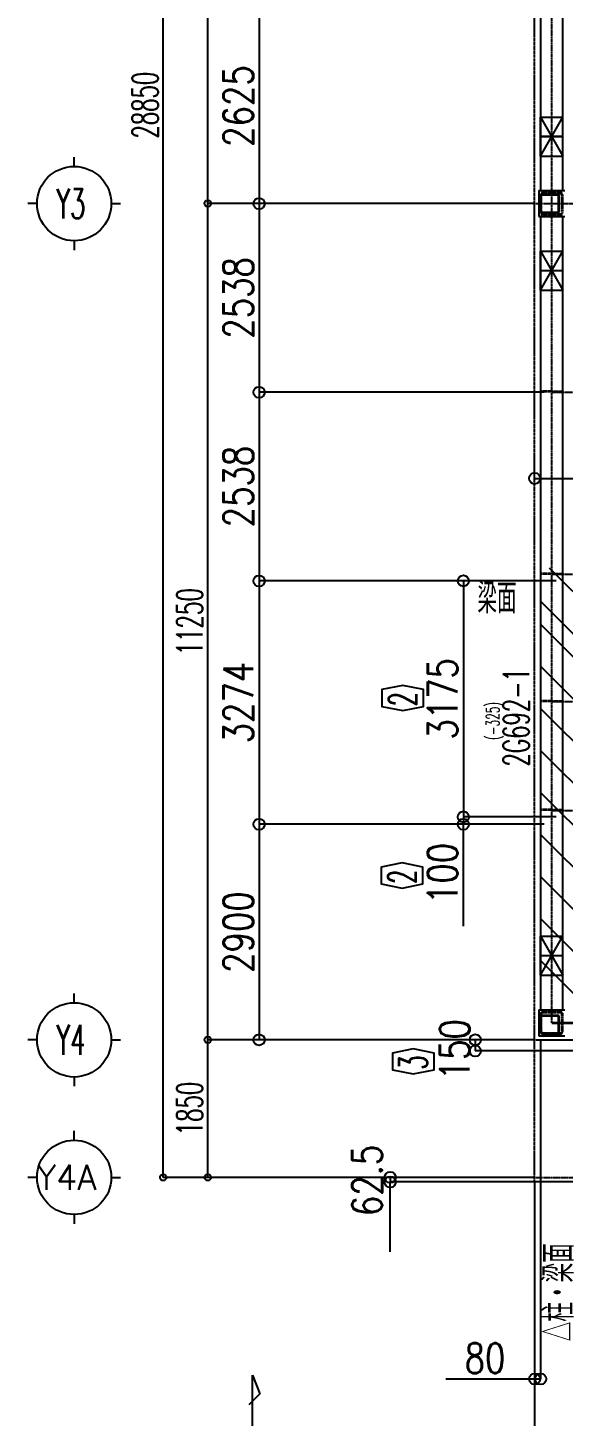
# Model space of a CAD drawing. Header units: millimetres. Extents: x -87051 to 180003, y -2961 to 97158.
# Drawn here: x -87051 to -79841, y 13287 to 31966 of the extents above; entities that cross this region are included whole.
import ezdxf
from ezdxf.enums import TextEntityAlignment as Align

# ---------------------------------------------------------------- set-up
doc = ezdxf.new("R2010")
doc.units = ezdxf.units.MM
doc.header["$LTSCALE"] = 0.2
doc.linetypes.add('CENTER', pattern=[2, 1.25, -0.25, 0.25, -0.25])
doc.linetypes.add('HIDDEN', pattern=[0.375, 0.25, -0.125])
doc.layers.add('梁側', color=7, linetype='Continuous')
doc.styles.get("Standard").update_dxf_attribs({"font": 'simplex.shx', "width": 0.8, "height": 700, "bigfont": 'extfont2.shx'})

msp = doc.modelspace()

# ---------------------------------------------------------------- linework, layer by layer
at = {"color": 8, "linetype": 'CENTER'}
for p, q in [((-80226, 16438.1), (-80226, 49550.6)), ((-80226, 29600.6), (-30711.8, 29600.6)), ((-80226, 18350.6), (-30273.8, 18350.6)), ((-80226, 16500.6), (-30273.8, 16500.6))]:
    msp.add_line(p, q, dxfattribs=at)
at = {"color": 8, "linetype": 'Continuous'}
for p, q in [((-85226, 16500.6), (-85226, 45350.6)), ((-84626, 29600.6), (-84626, 40100.6)), ((-80146, 39195.6), (-80146, 30505.6)), ((-79846, 30505.6), (-79846, 39195.6)), ((-83935.9, 32225.6), (-83935.9, 29600.6)), ((-80146, 30765.6), (-79846, 30765.6)), ((-80146, 30240.6), (-80146, 30765.6)), ((-80146, 30240.6), (-79846, 30765.6)), ((-80146, 30765.6), (-79846, 30240.6)), ((-79846, 30240.6), (-79846, 30765.6)), ((-80146, 30505.6), (-79846, 30505.6)), ((-79846, 30500.6), (-80146, 30500.6)), ((-80146, 30500.6), (-80146, 29775.6)), ((-79846, 29775.6), (-79846, 30500.6)), ((-86426, 30100.6), (-86426, 30225.6)), ((-80146, 30240.6), (-79846, 30240.6)), ((-80171, 29775.6), (-79821, 29775.6)), ((-80171, 29775.6), (-80171, 29425.6)), ((-80146, 29775.6), (-79846, 29775.6)), ((-80146, 29498.1), (-80146, 29703.1)), ((-80137, 29498.1), (-80137, 29703.1)), ((-80123.5, 29725.6), (-79918.5, 29725.6)), ((-80123.5, 29716.6), (-79918.5, 29716.6)), ((-79905, 29498.1), (-79905, 29703.1)), ((-79896, 29498.1), (-79896, 29703.1)), ((-86926, 29600.6), (-87051, 29600.6)), ((-85926, 29600.6), (-85801, 29600.6)), ((-84626, 18350.6), (-84626, 29600.6)), ((-80226, 29600.6), (-84626, 29600.6)), ((-80226, 29600.6), (-84626, 29600.6)), ((-83935.9, 29600.6), (-83935.9, 27062.6)), ((-80171, 29425.6), (-79821, 29425.6)), ((-79846, 29425.6), (-80146, 29425.6)), ((-80146, 29425.6), (-80146, 28700.6)), ((-80123.5, 29484.6), (-79918.5, 29484.6)), ((-80123.5, 29475.6), (-79918.5, 29475.6)), ((-79846, 28700.6), (-79846, 29425.6)), ((-86426, 29100.6), (-86426, 28975.6)), ((-80146, 28960.6), (-79846, 28960.6)), ((-80146, 28435.6), (-80146, 28960.6)), ((-80146, 28435.6), (-79846, 28960.6)), ((-80146, 28960.6), (-79846, 28435.6)), ((-79846, 28435.6), (-79846, 28960.6)), ((-80146, 28700.6), (-79846, 28700.6)), ((-79846, 28695.6), (-80146, 28695.6)), ((-80146, 28695.6), (-80146, 19485.6)), ((-79846, 19485.6), (-79846, 28695.6)), ((-80146, 28435.6), (-79846, 28435.6)), ((-80096, 27062.6), (-83935.9, 27062.6)), ((-83935.9, 27062.6), (-83935.9, 24524.6)), ((-79846, 27075.1), (-79836, 27075.1)), ((-79846, 27066.1), (-79836, 27066.1)), ((-80226, 25903.2), (-77896, 25903.2)), ((-80029.9, 24700.6), (-76667.4, 21338.1)), ((-80482.6, 24524.6), (-83935.9, 24524.6)), ((-83935.9, 24524.6), (-83935.9, 21250.6)), ((-80482.6, 24524.6), (-83935.9, 24524.6)), ((-81186.1, 24525.6), (-81186.1, 21350.6)), ((-79936, 24525.6), (-81186.1, 24525.6)), ((-79846, 24625.6), (-79836, 24625.6)), ((-79846, 24616.6), (-79836, 24616.6)), ((-80146, 24251.1), (-77233.1, 21338.1)), ((-80146, 23941.3), (-75215, 19010.2)), ((-80146, 23375.6), (-75215, 18444.5)), ((-80146, 22809.9), (-75780.6, 18444.5)), ((-79846, 22912.4), (-79836, 22912.4)), ((-79846, 22903.4), (-79836, 22903.4)), ((-80146, 22244.2), (-76346.3, 18444.5)), ((-80146, 21678.6), (-76912, 18444.5)), ((-79936, 21350.6), (-81186.1, 21350.6)), ((-81186.1, 21350.6), (-81186.1, 21250.6)), ((-79846, 21450.6), (-79836, 21450.6)), ((-79846, 21441.6), (-79836, 21441.6)), ((-80096, 21250.6), (-83935.9, 21250.6)), ((-83935.9, 21250.6), (-83935.9, 18350.6)), ((-80096, 21250.6), (-83935.9, 21250.6)), ((-81186.1, 19879.7), (-81186.1, 21250.6)), ((-80146, 21112.9), (-77477.7, 18444.5)), ((-80146, 20547.2), (-78043.4, 18444.5)), ((-80146, 19981.5), (-78609.1, 18444.5)), ((-80146, 19745.6), (-79846, 19745.6)), ((-80146, 19220.6), (-80146, 19745.6)), ((-80146, 19220.6), (-79846, 19745.6)), ((-80146, 19745.6), (-79846, 19220.6)), ((-79846, 19220.6), (-79846, 19745.6)), ((-80146, 19485.6), (-79846, 19485.6)), ((-79846, 19480.6), (-80146, 19480.6)), ((-80146, 19480.6), (-80146, 18755.6)), ((-79846, 18755.6), (-79846, 19480.6)), ((-80146, 19415.8), (-79174.8, 18444.5)), ((-80146, 19220.6), (-79846, 19220.6)), ((-86426, 18850.6), (-86426, 18975.6)), ((-80171, 18755.6), (-79821, 18755.6)), ((-80171, 18755.6), (-80171, 18405.6)), ((-80146, 18755.6), (-79846, 18755.6)), ((-80123.5, 18680.6), (-79918.5, 18680.6)), ((-80146, 18453.1), (-80146, 18658.1)), ((-80137, 18453.1), (-80137, 18658.1)), ((-80123.5, 18671.6), (-79918.5, 18671.6)), ((-79996, 18584.1), (-75376, 18584.1)), ((-79996, 18576.1), (-75376, 18576.1)), ((-79905, 18453.1), (-79905, 18658.1)), ((-79896, 18453.1), (-79896, 18658.1)), ((-86926, 18350.6), (-87051, 18350.6)), ((-85926, 18350.6), (-85801, 18350.6)), ((-84626, 16500.6), (-84626, 18350.6)), ((-80226, 18350.6), (-84626, 18350.6)), ((-80226, 18350.6), (-84626, 18350.6)), ((-81026, 18350.6), (-81026, 18200.6)), ((-80326, 18350.6), (-81026, 18350.6)), ((-80171, 18405.6), (-79821, 18405.6)), ((-80146, 18360.6), (-80146, 13788.3)), ((-80126, 18350.6), (-79037.9, 18350.6)), ((-80123.5, 18439.6), (-79918.5, 18439.6)), ((-80123.5, 18430.6), (-79918.5, 18430.6)), ((-76876, 18200.6), (-81026, 18200.6)), ((-86426, 17850.6), (-86426, 17725.6)), ((-86426, 17000.6), (-86426, 17125.6)), ((-86926, 16500.6), (-87051, 16500.6)), ((-85926, 16500.6), (-85801, 16500.6)), ((-80226, 16500.6), (-85226, 16500.6)), ((-80226, 16500.6), (-84626, 16500.6)), ((-82171.4, 16500.6), (-82171.4, 16438.1)), ((-80326, 16500.6), (-82171.4, 16500.6)), ((-82171.4, 15499.4), (-82171.4, 16438.1)), ((-76779, 16438.1), (-82171.4, 16438.1)), ((-80226, 16438.1), (-80226, 11438.1)), ((-80226, 16438.1), (-80226, 12038.1)), ((-80226, 16338.1), (-80226, 13788.3)), ((-86426, 16000.6), (-86426, 15875.6)), ((-84026, 12638.1), (-84026, 13838.1)), ((-84026, 13838.1), (-83926, 13588.1)), ((-81420.3, 13788.3), (-80226, 13788.3)), ((-80226, 13788.3), (-80146, 13788.3)), ((-83926, 13588.1), (-84076, 13438.1))]:
    msp.add_line(p, q, dxfattribs=at)
at = {"color": 8, "linetype": 'HIDDEN'}
for p, q in [((-79996, 29600.6), (-79996, 40100.6)), ((-80146, 29480.6), (-80146, 29720.6)), ((-80134, 29480.6), (-80134, 29720.6)), ((-80116, 29750.6), (-79876, 29750.6)), ((-80116, 29738.6), (-79876, 29738.6)), ((-79858, 29480.6), (-79858, 29720.6)), ((-79846, 29480.6), (-79846, 29720.6)), ((-79996, 18580.1), (-79996, 29600.6)), ((-80116, 29462.6), (-79876, 29462.6)), ((-80116, 29450.6), (-79876, 29450.6)), ((-80002.5, 27075.1), (-80146, 27075.1)), ((-80146, 27075.1), (-80146, 27066.1)), ((-80002.5, 27066.1), (-80146, 27066.1)), ((-80002.5, 27075.1), (-80002.5, 27066.1)), ((-79996, 27062.6), (-75376, 27062.6)), ((-79989.5, 27075.1), (-79846, 27075.1)), ((-79989.5, 27075.1), (-79989.5, 27066.1)), ((-79989.5, 27066.1), (-79846, 27066.1)), ((-80002.5, 24625.6), (-80146, 24625.6)), ((-80146, 24625.6), (-80146, 24616.6)), ((-80002.5, 24616.6), (-80146, 24616.6)), ((-80002.5, 24625.6), (-80002.5, 24616.6)), ((-79996, 24613.1), (-75376, 24613.1)), ((-79989.5, 24625.6), (-79846, 24625.6)), ((-79989.5, 24625.6), (-79989.5, 24616.6)), ((-79989.5, 24616.6), (-79846, 24616.6)), ((-80002.5, 22912.4), (-80146, 22912.4)), ((-80146, 22912.4), (-80146, 22903.4)), ((-80002.5, 22903.4), (-80146, 22903.4)), ((-80002.5, 22912.4), (-80002.5, 22903.4)), ((-79996, 22900.6), (-77696, 22900.6)), ((-79989.5, 22912.4), (-79846, 22912.4)), ((-79989.5, 22912.4), (-79989.5, 22903.4)), ((-79989.5, 22903.4), (-79846, 22903.4)), ((-80002.5, 21450.6), (-80146, 21450.6)), ((-80146, 21450.6), (-80146, 21441.6)), ((-80002.5, 21441.6), (-80146, 21441.6)), ((-80002.5, 21450.6), (-80002.5, 21441.6)), ((-79996, 21438.1), (-75376, 21438.1)), ((-79989.5, 21450.6), (-79846, 21450.6)), ((-79989.5, 21450.6), (-79989.5, 21441.6)), ((-79989.5, 21441.6), (-79846, 21441.6)), ((-80146, 18460.6), (-80146, 18700.6)), ((-80134, 18460.6), (-80134, 18700.6)), ((-80116, 18730.6), (-79876, 18730.6)), ((-80116, 18718.6), (-79876, 18718.6)), ((-79858, 18460.6), (-79858, 18700.6)), ((-79846, 18460.6), (-79846, 18700.6)), ((-79996, 18580.1), (-75376, 18580.1)), ((-80116, 18442.6), (-79876, 18442.6)), ((-80116, 18430.6), (-79876, 18430.6))]:
    msp.add_line(p, q, dxfattribs=at)
at = {"color": 8, "linetype": 'Continuous'}
for centre, radius in [((-86426, 29600.6), 500), ((-84626, 29600.6), 43.8), ((-84626, 29600.6), 43.8), ((-83935.9, 29600.6), 75), ((-83935.9, 29600.6), 75), ((-83935.9, 27062.6), 75), ((-83935.9, 27062.6), 75), ((-80226, 25903.2), 75), ((-83935.9, 24524.6), 75), ((-83935.9, 24524.6), 75), ((-81186.1, 24525.6), 75), ((-83935.9, 21250.6), 75), ((-83935.9, 21250.6), 75), ((-81186.1, 21350.6), 75), ((-81186.1, 21350.6), 75), ((-81186.1, 21250.6), 75), ((-86426, 18350.6), 500), ((-84626, 18350.6), 43.8), ((-84626, 18350.6), 43.8), ((-83935.9, 18350.6), 75), ((-81026, 18350.6), 75), ((-81026, 18200.6), 75), ((-86426, 16500.6), 500), ((-85226, 16500.6), 43.8), ((-84626, 16500.6), 43.8), ((-82171.4, 16500.6), 75), ((-82171.4, 16438.1), 75), ((-80226, 13788.3), 75), ((-80146, 13788.3), 75)]:
    msp.add_circle(centre, radius, dxfattribs=at)
at = {"color": 8, "linetype": 'HIDDEN'}
for centre, radius, start, end in [((-80116, 29720.6), 30, 90, 180), ((-80116, 29720.6), 18, 90, 180), ((-79876, 29720.6), 30, 0, 90), ((-79876, 29720.6), 18, 0, 90), ((-80116, 29480.6), 30, 180, 270), ((-80116, 29480.6), 18, 180, 270), ((-79876, 29480.6), 30, 270, 0), ((-79876, 29480.6), 18, 270, 0), ((-80116, 18700.6), 30, 90, 180), ((-80116, 18700.6), 18, 90, 180), ((-79876, 18700.6), 30, 0, 90), ((-79876, 18700.6), 18, 0, 90), ((-80116, 18460.6), 30, 180, 270), ((-80116, 18460.6), 18, 180, 270), ((-79876, 18460.6), 30, 270, 0), ((-79876, 18460.6), 18, 270, 0)]:
    msp.add_arc(centre, radius, start, end, dxfattribs=at)
at = {"color": 8, "linetype": 'Continuous'}
for centre, radius, start, end in [((-80123.5, 29703.1), 22.5, 90, 180), ((-80123.5, 29703.1), 13.5, 90, 180), ((-79918.5, 29703.1), 22.5, 0, 90), ((-79918.5, 29703.1), 13.5, 0, 90), ((-80123.5, 29498.1), 22.5, 180, 270), ((-80123.5, 29498.1), 13.5, 180, 270), ((-79918.5, 29498.1), 22.5, 270, 0), ((-79918.5, 29498.1), 13.5, 270, 0), ((-80123.5, 18658.1), 22.5, 90, 180), ((-79918.5, 18658.1), 22.5, 0, 90), ((-80123.5, 18658.1), 13.5, 90, 180), ((-79918.5, 18658.1), 13.5, 0, 90), ((-80123.5, 18453.1), 22.5, 180, 270), ((-80123.5, 18453.1), 13.5, 180, 270), ((-79918.5, 18453.1), 22.5, 270, 0), ((-79918.5, 18453.1), 13.5, 270, 0)]:
    msp.add_arc(centre, radius, start, end, dxfattribs=at)
at = {"layer": '梁側', "color": 8, "linetype": 'Continuous'}
for points in [[(-82003, 22780.5), (-81721.8, 22836.7), (-81721.8, 23061.7), (-82003, 23118), (-82284.3, 23061.7), (-82284.3, 22836.7), (-82003, 22780.5)], [(-82011.4, 20392.2), (-81730.1, 20448.5), (-81730.1, 20673.5), (-82011.4, 20729.7), (-82292.6, 20673.5), (-82292.6, 20448.5), (-82011.4, 20392.2)], [(-81860.7, 17891.9), (-81579.4, 17948.2), (-81579.4, 18173.2), (-81860.7, 18229.4), (-82141.9, 18173.2), (-82141.9, 17948.2), (-81860.7, 17891.9)]]:
    msp.add_lwpolyline(points, close=True, dxfattribs=at)

# ---------------------------------------------------------------- texts
at = {"color": 8}
for s, height, width, p in [('2625', 400, 0.8, (-84015.9, 30913.1)), ('28850', 350, 0.6, (-85296, 30925.6)), ('2538', 400, 0.8, (-84015.9, 28331.6)), ('2538', 400, 0.8, (-84015.9, 25793.6)), ('11250', 350, 0.6, (-84696, 23975.6)), ('3274', 400, 0.8, (-84015.9, 22887.6)), ('3175', 400, 0.8, (-81266.1, 22938.1)), ('2900', 400, 0.8, (-84015.9, 19800.6)), ('150', 400, 0.8, (-81101.3, 18218.8)), ('1850', 350, 0.6, (-84696, 17425.6))]:
    msp.add_text(s, height=height, rotation=90, dxfattribs=dict(at, width=width)).set_placement(p, align=Align.CENTER)
at = {"color": 8, "width": 0.6}
for s, p in [('Y3', (-86666, 29400.6)), ('Y4', (-86666, 18150.6))]:
    msp.add_text(s, height=400, dxfattribs=at).set_placement(p)
msp.add_text('梁面', height=400, dxfattribs=at).set_placement((-80733.1, 24290.5), align=Align.MIDDLE_CENTER)
for s, height, p in [('2G692-1', 350, (-80300, 22029.2)), ('(-325)', 175, (-80701.7, 22386.4))]:
    msp.add_text(s, height=height, rotation=90, dxfattribs=at).set_placement(p)
at = {"color": 8, "width": 0.8}
for s, p in [('100', (-81266.1, 20999.7)), ('62.5', (-82280.9, 16939.4))]:
    msp.add_text(s, height=400, rotation=90, dxfattribs=at).set_placement(p, align=Align.RIGHT)
at = {"color": 8}
msp.add_text('Y4A', height=333.33, dxfattribs=at).set_placement((-86926, 16333.9))
at = {"color": 8, "width": 0.6}
msp.add_text('△柱・梁面', height=400, rotation=90, dxfattribs=at).set_placement((-79902.5, 14955.2), align=Align.MIDDLE_CENTER)
at = {"color": 8, "width": 0.8}
msp.add_text('80', height=400, dxfattribs=at).set_placement((-80620.3, 13868.3), align=Align.RIGHT)
at = {"layer": '梁側', "color": 8, "width": 0.6}
for s, p in [('2', (-82190.5, 22836.7)), ('2', (-82198.9, 20448.5)), ('3', (-82048.2, 17948.2))]:
    msp.add_text(s, height=375, rotation=90, dxfattribs=at).set_placement(p, align=Align.TOP_LEFT)

doc.saveas('drawing.dxf')
